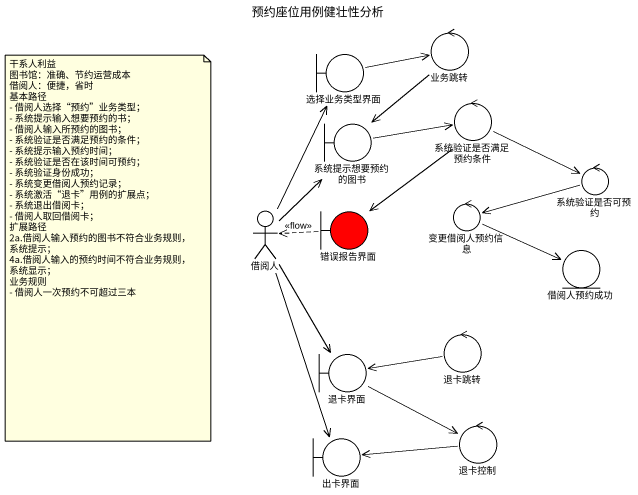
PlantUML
@startuml
title 预约座位用例健壮性分析
control 业务跳转
boundary 选择业务类型界面
control 系统验证是否满足预约条件
boundary 系统提示想要预约的图书
control 系统验证是否可预约
actor 借阅人
boundary 错误报告界面 #FF0000
control 变更借阅人预约信息
entity 借阅人预约成功
control 退卡跳转
boundary 退卡界面
boundary 出卡界面
control 退卡控制
业务跳转 --> 系统提示想要预约的图书
选择业务类型界面 -right-> 业务跳转
系统验证是否满足预约条件 -right-> 系统验证是否可预约
系统验证是否满足预约条件 --> 错误报告界面
系统提示想要预约的图书 -right-> 系统验证是否满足预约条件
系统验证是否可预约 -left-> 变更借阅人预约信息
借阅人 -up-> 选择业务类型界面
借阅人 -up-> 系统提示想要预约的图书
借阅人 --> 退卡界面
借阅人 --> 出卡界面
错误报告界面 .left.> 借阅人 : <<flow>>
变更借阅人预约信息 -right-> 借阅人预约成功
退卡跳转 -left-> 退卡界面
退卡界面 -right-> 退卡控制
退卡控制 -left-> 出卡界面
note as N1
  干系人利益
  图书馆：准确、节约运营成本
  借阅人：便捷，省时
  基本路径
  - 借阅人选择“预约”业务类型；
  - 系统提示输入想要预约的书；
  - 借阅人输入所预约的图书；
  - 系统验证是否满足预约的条件；
  - 系统提示输入预约时间；
  - 系统验证是否在该时间可预约；
  - 系统验证身份成功；
  - 系统变更借阅人预约记录；
  - 系统激活“退卡”用例的扩展点；
  - 系统退出借阅卡；
  - 借阅人取回借阅卡；
  扩展路径
  2a.借阅人输入预约的图书不符合业务规则，系统提示；
  4a.借阅人输入的预约时间不符合业务规则，系统显示；
  业务规则
  - 借阅人一次预约不可超过三本
end note
@enduml
